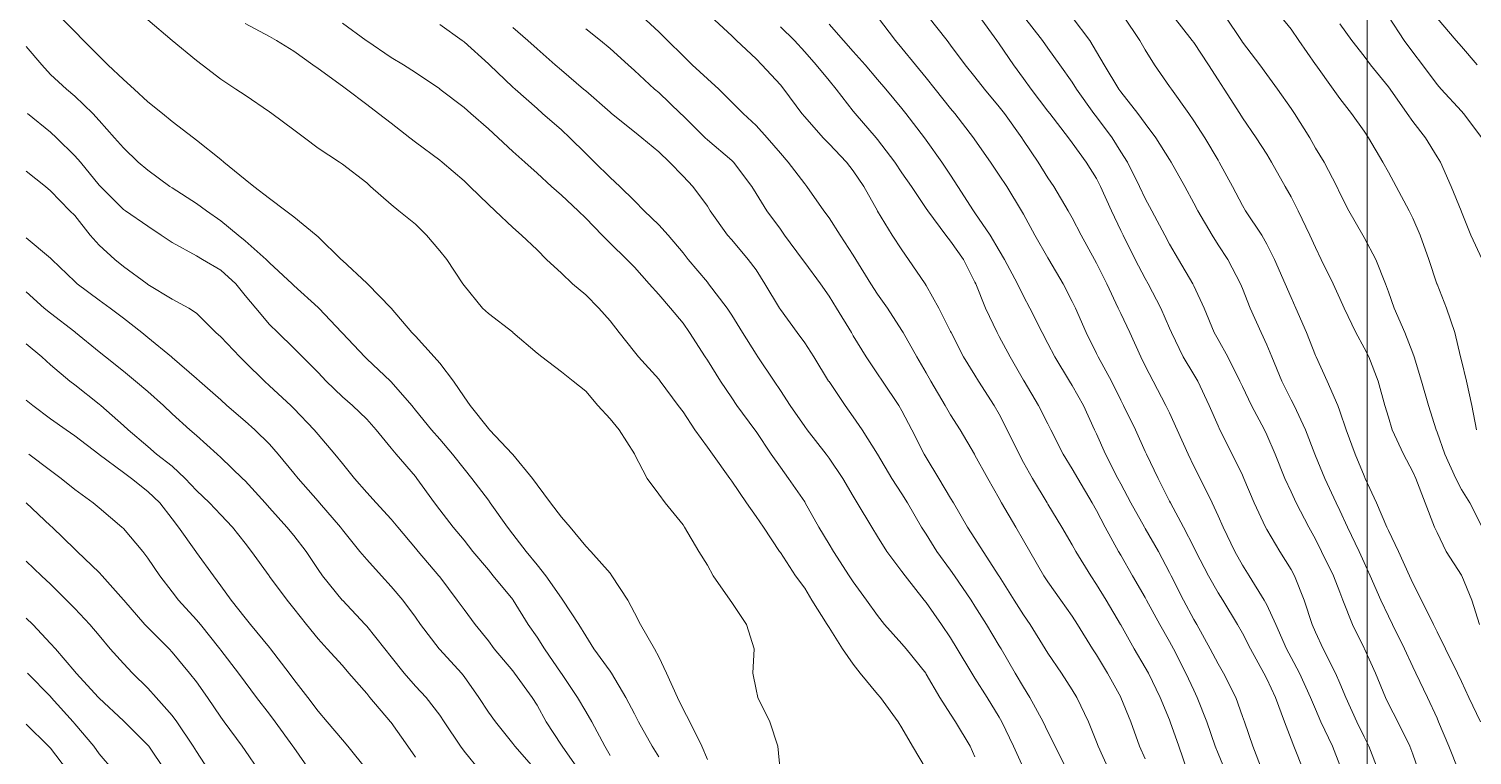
# Model space of a CAD drawing. Header units: centimetres. Extents: x 0 to 642158, y -847 to 649707.
# Drawn here: x 617139.3 to 617168.97, y 620635.06 to 620649.99 of the extents above; entities that cross this region are included whole.
import ezdxf

# ---------------------------------------------------------------- set-up
doc = ezdxf.new("R2010")
doc.units = ezdxf.units.CM
doc.header["$MEASUREMENT"] = 0
doc.layers.add('MEV_grille', color=254, linetype='Continuous', lineweight=9)
doc.layers.add('WAL_topographie 0.5', color=253, linetype='Continuous', lineweight=20)

# ---------------------------------------------------------------- blocks, each defined once
blk = doc.blocks.new('*U112')
at = {"layer": 'MEV_grille', "transparency": 33554687}
blk.add_lwpolyline([(0, 1825.476), (0, -1825.476)], dxfattribs=at)
blk = doc.blocks.new('*U113')
at = {"layer": 'MEV_grille', "color": 0, "linetype": 'ByBlock', "lineweight": -2, "transparency": 16777216}
blk.add_blockref('*U112', (1800, 0), dxfattribs=at)

msp = doc.modelspace()

# ---------------------------------------------------------------- linework, layer by layer
at = {"layer": 'WAL_topographie 0.5'}
for points in [[(617139.931, 620650.25), (617140.25, 620649.934), (617140.426, 620649.75), (617140.75, 620649.425), (617140.926, 620649.25), (617141.25, 620648.945), (617141.467, 620648.75), (617141.75, 620648.488), (617142.051, 620648.25), (617142.25, 620648.085), (617142.684, 620647.75), (617142.75, 620647.699), (617143.25, 620647.304), (617143.313, 620647.25), (617143.75, 620646.893), (617143.926, 620646.75), (617144.25, 620646.503), (617144.584, 620646.25), (617144.75, 620646.125), (617145.207, 620645.75), (617145.25, 620645.712), (617145.723, 620645.25), (617145.75, 620645.224), (617146.25, 620644.759), (617146.261, 620644.75), (617146.748, 620644.25), (617146.75, 620644.248), (617147.175, 620643.75), (617147.25, 620643.67), (617147.635, 620643.25), (617147.75, 620643.115), (617148.032, 620642.75), (617148.25, 620642.429), (617148.375, 620642.25), (617148.75, 620641.772), (617148.77, 620641.75), (617149.243, 620641.25), (617149.25, 620641.241), (617149.657, 620640.75), (617149.75, 620640.619), (617150.027, 620640.25), (617150.25, 620639.953), (617150.427, 620639.75), (617150.75, 620639.36), (617150.854, 620639.25), (617151.25, 620638.799), (617151.289, 620638.75), (617151.615, 620638.25), (617151.75, 620637.988), (617151.877, 620637.75), (617152.163, 620637.25), (617152.25, 620637.082), (617152.411, 620636.75), (617152.635, 620636.25), (617152.75, 620636.006), (617152.891, 620635.75), (617153.138, 620635.25), (617153.25, 620634.976)], [(617141.75, 620650.174), (617142.247, 620649.75), (617142.25, 620649.748), (617142.75, 620649.335), (617142.867, 620649.25), (617143.25, 620648.955), (617143.558, 620648.75), (617143.75, 620648.627), (617144.25, 620648.284), (617144.297, 620648.25), (617144.75, 620647.913), (617144.969, 620647.75), (617145.25, 620647.538), (617145.689, 620647.25), (617145.75, 620647.209), (617146.25, 620646.82), (617146.325, 620646.75), (617146.75, 620646.379), (617146.908, 620646.25), (617147.25, 620645.972), (617147.479, 620645.75), (617147.75, 620645.428), (617147.895, 620645.25), (617148.225, 620644.75), (617148.25, 620644.715), (617148.629, 620644.25), (617148.75, 620644.136), (617149.25, 620643.753), (617149.254, 620643.75), (617149.75, 620643.32), (617149.849, 620643.25), (617150.25, 620642.94), (617150.49, 620642.75), (617150.75, 620642.545), (617151.001, 620642.25), (617151.25, 620641.975), (617151.435, 620641.75), (617151.75, 620641.254), (617151.752, 620641.25), (617152.012, 620640.75), (617152.25, 620640.429), (617152.382, 620640.25), (617152.75, 620639.797), (617152.782, 620639.75), (617153.077, 620639.25), (617153.25, 620638.967), (617153.37, 620638.75), (617153.716, 620638.25), (617153.75, 620638.199), (617154.053, 620637.75), (617154.209, 620637.25), (617154.182, 620636.75), (617154.25, 620636.411), (617154.285, 620636.25), (617154.534, 620635.75), (617154.696, 620635.25), (617154.748, 620634.75)], [(617143.75, 620650.095), (617144.25, 620649.829), (617144.396, 620649.75), (617144.75, 620649.532), (617145.137, 620649.25), (617145.25, 620649.17), (617145.75, 620648.808), (617145.829, 620648.75), (617146.25, 620648.435), (617146.492, 620648.25), (617146.75, 620648.05), (617147.135, 620647.75), (617147.25, 620647.656), (617147.75, 620647.289), (617147.801, 620647.25), (617148.25, 620646.861), (617148.37, 620646.75), (617148.75, 620646.381), (617148.89, 620646.25), (617149.25, 620645.904), (617149.428, 620645.75), (617149.75, 620645.443), (617149.945, 620645.25), (617150.25, 620644.967), (617150.476, 620644.75), (617150.75, 620644.521), (617151.019, 620644.25), (617151.25, 620643.987), (617151.434, 620643.75), (617151.75, 620643.35), (617151.837, 620643.25), (617152.25, 620642.791), (617152.281, 620642.75), (617152.652, 620642.25), (617152.75, 620642.115), (617152.994, 620641.75), (617153.25, 620641.391), (617153.352, 620641.25), (617153.709, 620640.75), (617153.75, 620640.693), (617154.052, 620640.25), (617154.25, 620639.969), (617154.404, 620639.75), (617154.735, 620639.25), (617154.75, 620639.229), (617155.064, 620638.75), (617155.25, 620638.492), (617155.396, 620638.25), (617155.712, 620637.75), (617155.75, 620637.689), (617156.024, 620637.25), (617156.25, 620636.932), (617156.391, 620636.75), (617156.75, 620636.319), (617156.81, 620636.25), (617157.17, 620635.75), (617157.25, 620635.624), (617157.465, 620635.25), (617157.75, 620634.773)], [(617145.75, 620650.105), (617146.237, 620649.75), (617146.25, 620649.74), (617146.75, 620649.398), (617147.003, 620649.25), (617147.25, 620649.091), (617147.75, 620648.752), (617147.752, 620648.75), (617148.25, 620648.371), (617148.387, 620648.25), (617148.75, 620647.936), (617148.947, 620647.75), (617149.25, 620647.466), (617149.496, 620647.25), (617149.75, 620647.025), (617150.045, 620646.75), (617150.25, 620646.568), (617150.593, 620646.25), (617150.75, 620646.096), (617151.086, 620645.75), (617151.25, 620645.581), (617151.597, 620645.25), (617151.75, 620645.091), (617152.054, 620644.75), (617152.25, 620644.527), (617152.494, 620644.25), (617152.75, 620643.94), (617152.884, 620643.75), (617153.203, 620643.25), (617153.25, 620643.178), (617153.519, 620642.75), (617153.75, 620642.406), (617153.857, 620642.25), (617154.223, 620641.75), (617154.25, 620641.713), (617154.563, 620641.25), (617154.75, 620640.982), (617154.918, 620640.75), (617155.25, 620640.265), (617155.259, 620640.25), (617155.538, 620639.75), (617155.75, 620639.398), (617155.842, 620639.25), (617156.165, 620638.75), (617156.25, 620638.621), (617156.518, 620638.25), (617156.75, 620637.929), (617156.894, 620637.75), (617157.25, 620637.347), (617157.334, 620637.25), (617157.737, 620636.75), (617157.75, 620636.73), (617158.028, 620636.25), (617158.25, 620635.904), (617158.349, 620635.75), (617158.65, 620635.25), (617158.75, 620635.028)], [(617147.75, 620650.079), (617148.21, 620649.75), (617148.25, 620649.719), (617148.75, 620649.271), (617148.773, 620649.25), (617149.25, 620648.792), (617149.297, 620648.75), (617149.75, 620648.348), (617149.863, 620648.25), (617150.25, 620647.911), (617150.423, 620647.75), (617150.75, 620647.426), (617150.93, 620647.25), (617151.25, 620646.935), (617151.448, 620646.75), (617151.75, 620646.452), (617151.949, 620646.25), (617152.25, 620645.963), (617152.444, 620645.75), (617152.75, 620645.384), (617152.858, 620645.25), (617153.25, 620644.781), (617153.276, 620644.75), (617153.656, 620644.25), (617153.75, 620644.105), (617153.97, 620643.75), (617154.25, 620643.305), (617154.288, 620643.25), (617154.624, 620642.75), (617154.75, 620642.558), (617154.949, 620642.25), (617155.25, 620641.819), (617155.304, 620641.75), (617155.69, 620641.25), (617155.75, 620641.166), (617156.031, 620640.75), (617156.25, 620640.386), (617156.331, 620640.25), (617156.63, 620639.75), (617156.75, 620639.556), (617156.939, 620639.25), (617157.25, 620638.834), (617157.313, 620638.75), (617157.707, 620638.25), (617157.75, 620638.198), (617158.064, 620637.75), (617158.25, 620637.471), (617158.383, 620637.25), (617158.683, 620636.75), (617158.75, 620636.644), (617158.999, 620636.25), (617159.25, 620635.842), (617159.302, 620635.75), (617159.54, 620635.25), (617159.75, 620634.792)], [(617151.901, 620650.25), (617152.25, 620649.927), (617152.431, 620649.75), (617152.75, 620649.43), (617152.94, 620649.25), (617153.25, 620648.963), (617153.483, 620648.75), (617153.75, 620648.48), (617153.985, 620648.25), (617154.25, 620648.002), (617154.476, 620647.75), (617154.75, 620647.432), (617154.909, 620647.25), (617155.25, 620646.806), (617155.296, 620646.75), (617155.643, 620646.25), (617155.75, 620646.106), (617155.98, 620645.75), (617156.25, 620645.337), (617156.302, 620645.25), (617156.611, 620644.75), (617156.75, 620644.538), (617156.95, 620644.25), (617157.25, 620643.79), (617157.275, 620643.75), (617157.558, 620643.25), (617157.75, 620642.919), (617157.846, 620642.75), (617158.14, 620642.25), (617158.25, 620642.055), (617158.443, 620641.75), (617158.738, 620641.25), (617158.75, 620641.23), (617159.012, 620640.75), (617159.25, 620640.335), (617159.297, 620640.25), (617159.593, 620639.75), (617159.75, 620639.474), (617159.875, 620639.25), (617160.164, 620638.75), (617160.25, 620638.621), (617160.513, 620638.25), (617160.75, 620637.916), (617160.856, 620637.75), (617161.166, 620637.25), (617161.25, 620637.122), (617161.475, 620636.75), (617161.75, 620636.252), (617161.751, 620636.25), (617161.954, 620635.75), (617162.135, 620635.25), (617162.25, 620634.986)], [(617153.313, 620650.25), (617153.75, 620649.845), (617153.846, 620649.75), (617154.25, 620649.371), (617154.37, 620649.25), (617154.75, 620648.84), (617154.821, 620648.75), (617155.193, 620648.25), (617155.25, 620648.181), (617155.628, 620647.75), (617155.75, 620647.622), (617156.109, 620647.25), (617156.25, 620647.07), (617156.469, 620646.75), (617156.745, 620646.25), (617156.75, 620646.241), (617157.046, 620645.75), (617157.25, 620645.444), (617157.387, 620645.25), (617157.725, 620644.75), (617157.75, 620644.711), (617158.008, 620644.25), (617158.25, 620643.768), (617158.258, 620643.75), (617158.512, 620643.25), (617158.75, 620642.873), (617158.826, 620642.75), (617159.146, 620642.25), (617159.25, 620642.07), (617159.415, 620641.75), (617159.662, 620641.25), (617159.75, 620641.079), (617159.931, 620640.75), (617160.233, 620640.25), (617160.25, 620640.222), (617160.533, 620639.75), (617160.75, 620639.385), (617160.826, 620639.25), (617161.131, 620638.75), (617161.25, 620638.569), (617161.446, 620638.25), (617161.744, 620637.75), (617161.75, 620637.739), (617162.026, 620637.25), (617162.25, 620636.867), (617162.314, 620636.75), (617162.559, 620636.25), (617162.75, 620635.79), (617162.766, 620635.75), (617162.941, 620635.25), (617163.111, 620634.75)], [(617155.75, 620650.083), (617156.049, 620649.75), (617156.25, 620649.523), (617156.494, 620649.25), (617156.75, 620648.944), (617156.918, 620648.75), (617157.25, 620648.348), (617157.329, 620648.25), (617157.711, 620647.75), (617157.75, 620647.697), (617158.071, 620647.25), (617158.25, 620646.978), (617158.397, 620646.75), (617158.717, 620646.25), (617158.75, 620646.206), (617159.061, 620645.75), (617159.25, 620645.433), (617159.358, 620645.25), (617159.623, 620644.75), (617159.75, 620644.493), (617159.879, 620644.25), (617160.129, 620643.75), (617160.25, 620643.521), (617160.389, 620643.25), (617160.693, 620642.75), (617160.75, 620642.657), (617160.98, 620642.25), (617161.209, 620641.75), (617161.25, 620641.664), (617161.435, 620641.25), (617161.689, 620640.75), (617161.75, 620640.636), (617161.955, 620640.25), (617162.234, 620639.75), (617162.25, 620639.723), (617162.526, 620639.25), (617162.75, 620638.817), (617162.783, 620638.75), (617163.036, 620638.25), (617163.25, 620637.853), (617163.309, 620637.75), (617163.584, 620637.25), (617163.75, 620636.939), (617163.859, 620636.75), (617164.11, 620636.25), (617164.25, 620635.86), (617164.29, 620635.75), (617164.46, 620635.25), (617164.654, 620634.75)], [(617156.75, 620650.232), (617157.114, 620649.75), (617157.25, 620649.592), (617157.525, 620649.25), (617157.75, 620648.978), (617157.932, 620648.75), (617158.25, 620648.354), (617158.337, 620648.25), (617158.719, 620647.75), (617158.75, 620647.704), (617159.067, 620647.25), (617159.25, 620646.984), (617159.405, 620646.75), (617159.71, 620646.25), (617159.75, 620646.18), (617159.984, 620645.75), (617160.25, 620645.282), (617160.268, 620645.25), (617160.563, 620644.75), (617160.75, 620644.384), (617160.814, 620644.25), (617161.037, 620643.75), (617161.25, 620643.319), (617161.284, 620643.25), (617161.555, 620642.75), (617161.75, 620642.36), (617161.805, 620642.25), (617162.047, 620641.75), (617162.25, 620641.302), (617162.274, 620641.25), (617162.513, 620640.75), (617162.75, 620640.283), (617162.767, 620640.25), (617163.037, 620639.75), (617163.25, 620639.338), (617163.293, 620639.25), (617163.551, 620638.75), (617163.75, 620638.399), (617163.842, 620638.25), (617164.145, 620637.75), (617164.25, 620637.567), (617164.416, 620637.25), (617164.689, 620636.75), (617164.75, 620636.628), (617164.926, 620636.25), (617165.115, 620635.75), (617165.25, 620635.393), (617165.305, 620635.25), (617165.506, 620634.75)], [(617157.78, 620650.25), (617158.176, 620649.75), (617158.25, 620649.652), (617158.55, 620649.25), (617158.75, 620649.002), (617158.946, 620648.75), (617159.25, 620648.385), (617159.354, 620648.25), (617159.713, 620647.75), (617159.75, 620647.695), (617160.048, 620647.25), (617160.25, 620646.927), (617160.369, 620646.75), (617160.667, 620646.25), (617160.75, 620646.101), (617160.935, 620645.75), (617161.209, 620645.25), (617161.25, 620645.175), (617161.46, 620644.75), (617161.697, 620644.25), (617161.75, 620644.138), (617161.933, 620643.75), (617162.16, 620643.25), (617162.25, 620643.066), (617162.41, 620642.75), (617162.676, 620642.25), (617162.75, 620642.094), (617162.906, 620641.75), (617163.131, 620641.25), (617163.25, 620641.001), (617163.378, 620640.75), (617163.626, 620640.25), (617163.75, 620639.978), (617163.851, 620639.75), (617164.09, 620639.25), (617164.25, 620638.968), (617164.388, 620638.75), (617164.696, 620638.25), (617164.75, 620638.15), (617164.934, 620637.75), (617165.156, 620637.25), (617165.25, 620637.069), (617165.418, 620636.75), (617165.648, 620636.25), (617165.75, 620636.008), (617165.861, 620635.75), (617166.096, 620635.25), (617166.25, 620634.854)], [(617158.84, 620650.25), (617159.197, 620649.75), (617159.25, 620649.677), (617159.544, 620649.25), (617159.75, 620648.967), (617159.908, 620648.75), (617160.25, 620648.298), (617160.287, 620648.25), (617160.674, 620647.75), (617160.75, 620647.648), (617161.038, 620647.25), (617161.25, 620646.91), (617161.333, 620646.75), (617161.559, 620646.25), (617161.75, 620645.847), (617161.796, 620645.75), (617162.044, 620645.25), (617162.25, 620644.855), (617162.309, 620644.75), (617162.572, 620644.25), (617162.75, 620643.839), (617162.788, 620643.75), (617163.032, 620643.25), (617163.25, 620642.883), (617163.328, 620642.75), (617163.563, 620642.25), (617163.75, 620641.828), (617163.786, 620641.75), (617164.04, 620641.25), (617164.25, 620640.818), (617164.28, 620640.75), (617164.491, 620640.25), (617164.723, 620639.75), (617164.75, 620639.702), (617165.017, 620639.25), (617165.25, 620638.879), (617165.32, 620638.75), (617165.517, 620638.25), (617165.681, 620637.75), (617165.75, 620637.589), (617165.908, 620637.25), (617166.164, 620636.75), (617166.25, 620636.539), (617166.372, 620636.25), (617166.598, 620635.75), (617166.75, 620635.439), (617166.848, 620635.25), (617167.039, 620634.75)], [(617159.751, 620650.25), (617160.137, 620649.75), (617160.25, 620649.593), (617160.492, 620649.25), (617160.75, 620648.89), (617160.84, 620648.75), (617161.194, 620648.25), (617161.25, 620648.176), (617161.567, 620647.75), (617161.75, 620647.463), (617161.883, 620647.25), (617162.132, 620646.75), (617162.25, 620646.502), (617162.386, 620646.25), (617162.65, 620645.75), (617162.75, 620645.566), (617162.935, 620645.25), (617163.228, 620644.75), (617163.25, 620644.704), (617163.464, 620644.25), (617163.67, 620643.75), (617163.75, 620643.604), (617163.945, 620643.25), (617164.195, 620642.75), (617164.25, 620642.635), (617164.437, 620642.25), (617164.701, 620641.75), (617164.75, 620641.642), (617164.918, 620641.25), (617165.122, 620640.75), (617165.25, 620640.474), (617165.354, 620640.25), (617165.61, 620639.75), (617165.75, 620639.499), (617165.875, 620639.25), (617166.117, 620638.75), (617166.25, 620638.41), (617166.315, 620638.25), (617166.513, 620637.75), (617166.75, 620637.261), (617166.755, 620637.25), (617166.984, 620636.75), (617167.186, 620636.25), (617167.25, 620636.12), (617167.44, 620635.75), (617167.686, 620635.25), (617167.75, 620635.08), (617167.87, 620634.75)], [(617160.75, 620650.23), (617161.108, 620649.75), (617161.25, 620649.516), (617161.409, 620649.25), (617161.71, 620648.75), (617161.75, 620648.693), (617162.096, 620648.25), (617162.25, 620648.042), (617162.47, 620647.75), (617162.75, 620647.304), (617162.784, 620647.25), (617163.061, 620646.75), (617163.25, 620646.403), (617163.33, 620646.25), (617163.623, 620645.75), (617163.75, 620645.552), (617163.948, 620645.25), (617164.21, 620644.75), (617164.25, 620644.651), (617164.409, 620644.25), (617164.633, 620643.75), (617164.75, 620643.491), (617164.852, 620643.25), (617165.057, 620642.75), (617165.25, 620642.365), (617165.309, 620642.25), (617165.544, 620641.75), (617165.734, 620641.25), (617165.75, 620641.212), (617165.941, 620640.75), (617166.172, 620640.25), (617166.25, 620640.087), (617166.411, 620639.75), (617166.645, 620639.25), (617166.75, 620639.023), (617166.875, 620638.75), (617167.094, 620638.25), (617167.25, 620637.916), (617167.332, 620637.75), (617167.581, 620637.25), (617167.75, 620636.878), (617167.814, 620636.75), (617168.055, 620636.25), (617168.25, 620635.82), (617168.28, 620635.75), (617168.49, 620635.25), (617168.691, 620634.75)], [(617161.801, 620650.25), (617162.136, 620649.75), (617162.25, 620649.556), (617162.443, 620649.25), (617162.75, 620648.804), (617162.787, 620648.75), (617163.143, 620648.25), (617163.25, 620648.099), (617163.477, 620647.75), (617163.75, 620647.287), (617163.773, 620647.25), (617164.044, 620646.75), (617164.25, 620646.359), (617164.313, 620646.25), (617164.646, 620645.75), (617164.75, 620645.566), (617164.909, 620645.25), (617165.126, 620644.75), (617165.25, 620644.466), (617165.349, 620644.25), (617165.566, 620643.75), (617165.75, 620643.277), (617165.761, 620643.25), (617165.992, 620642.75), (617166.21, 620642.25), (617166.25, 620642.133), (617166.383, 620641.75), (617166.567, 620641.25), (617166.75, 620640.799), (617166.773, 620640.75), (617167.006, 620640.25), (617167.217, 620639.75), (617167.25, 620639.677), (617167.457, 620639.25), (617167.68, 620638.75), (617167.75, 620638.597), (617167.932, 620638.25), (617168.173, 620637.75), (617168.25, 620637.598), (617168.422, 620637.25), (617168.669, 620636.75), (617168.75, 620636.578), (617168.905, 620636.25), (617169.143, 620635.75)], [(617162.822, 620650.25), (617163.218, 620649.75), (617163.25, 620649.705), (617163.552, 620649.25), (617163.75, 620648.941), (617163.873, 620648.75), (617164.194, 620648.25), (617164.25, 620648.161), (617164.53, 620647.75), (617164.75, 620647.413), (617164.846, 620647.25), (617165.127, 620646.75), (617165.25, 620646.534), (617165.396, 620646.25), (617165.633, 620645.75), (617165.75, 620645.491), (617165.868, 620645.25), (617166.11, 620644.75), (617166.25, 620644.449), (617166.342, 620644.25), (617166.581, 620643.75), (617166.75, 620643.43), (617166.846, 620643.25), (617167.038, 620642.75), (617167.173, 620642.25), (617167.25, 620642.006), (617167.329, 620641.75), (617167.556, 620641.25), (617167.75, 620640.882), (617167.809, 620640.75), (617168.002, 620640.25), (617168.198, 620639.75), (617168.25, 620639.639), (617168.439, 620639.25), (617168.75, 620638.76), (617168.756, 620638.75), (617168.96, 620638.25), (617169.124, 620637.75)], [(617163.891, 620650.25), (617164.228, 620649.75), (617164.25, 620649.717), (617164.607, 620649.25), (617164.75, 620649.051), (617164.967, 620648.75), (617165.25, 620648.352), (617165.32, 620648.25), (617165.631, 620647.75), (617165.75, 620647.538), (617165.929, 620647.25), (617166.186, 620646.75), (617166.25, 620646.609), (617166.435, 620646.25), (617166.721, 620645.75), (617166.75, 620645.698), (617166.992, 620645.25), (617167.188, 620644.75), (617167.25, 620644.582), (617167.365, 620644.25), (617167.583, 620643.75), (617167.75, 620643.323), (617167.777, 620643.25), (617167.93, 620642.75), (617168.076, 620642.25), (617168.231, 620641.75), (617168.25, 620641.702), (617168.408, 620641.25), (617168.633, 620640.75), (617168.75, 620640.524), (617168.923, 620640.25), (617169.179, 620639.75)], [(617165.031, 620650.25), (617165.25, 620649.978), (617165.409, 620649.75), (617165.75, 620649.256), (617165.754, 620649.25), (617166.112, 620648.75), (617166.25, 620648.558), (617166.49, 620648.25), (617166.75, 620647.885), (617166.841, 620647.75), (617167.137, 620647.25), (617167.25, 620647.045), (617167.406, 620646.75), (617167.674, 620646.25), (617167.75, 620646.097), (617167.903, 620645.75), (617168.078, 620645.25), (617168.246, 620644.75), (617168.25, 620644.739), (617168.445, 620644.25), (617168.617, 620643.75), (617168.73, 620643.25), (617168.75, 620643.17), (617168.855, 620642.75), (617168.961, 620642.25), (617169.056, 620641.75)], [(617166.25, 620650.09), (617166.494, 620649.75), (617166.75, 620649.426), (617166.883, 620649.25), (617167.25, 620648.797), (617167.285, 620648.75), (617167.634, 620648.25), (617167.75, 620648.084), (617168.008, 620647.75), (617168.25, 620647.357), (617168.317, 620647.25), (617168.536, 620646.75), (617168.742, 620646.25), (617168.75, 620646.23), (617168.945, 620645.75), (617169.176, 620645.25)], [(617167.25, 620650.238), (617167.573, 620649.75), (617167.75, 620649.505), (617167.946, 620649.25), (617168.25, 620648.841), (617168.33, 620648.75), (617168.75, 620648.294), (617168.79, 620648.25), (617169.171, 620647.75)], [(617168.25, 620650.21), (617168.639, 620649.75), (617168.75, 620649.626), (617169.072, 620649.25)], [(617149.25, 620650.016), (617149.558, 620649.75), (617149.75, 620649.577), (617150.123, 620649.25), (617150.25, 620649.14), (617150.707, 620648.75), (617150.75, 620648.713), (617151.25, 620648.275), (617151.281, 620648.25), (617151.75, 620647.872), (617151.904, 620647.75), (617152.25, 620647.459), (617152.474, 620647.25), (617152.75, 620646.961), (617152.95, 620646.75), (617153.25, 620646.344), (617153.309, 620646.25), (617153.665, 620645.75), (617153.75, 620645.65), (617154.09, 620645.25), (617154.25, 620645.033), (617154.433, 620644.75), (617154.732, 620644.25), (617154.75, 620644.222), (617155.095, 620643.75), (617155.25, 620643.537), (617155.435, 620643.25), (617155.741, 620642.75), (617155.75, 620642.738), (617156.081, 620642.25), (617156.25, 620642.018), (617156.432, 620641.75), (617156.75, 620641.25), (617156.75, 620641.25), (617157.044, 620640.75), (617157.25, 620640.43), (617157.363, 620640.25), (617157.654, 620639.75), (617157.75, 620639.601), (617157.966, 620639.25), (617158.25, 620638.863), (617158.331, 620638.75), (617158.672, 620638.25), (617158.75, 620638.125), (617158.984, 620637.75), (617159.25, 620637.311), (617159.286, 620637.25), (617159.577, 620636.75), (617159.75, 620636.46), (617159.881, 620636.25), (617160.15, 620635.75), (617160.25, 620635.544), (617160.396, 620635.25), (617160.646, 620634.75)], [(617150.75, 620649.989), (617151.054, 620649.75), (617151.25, 620649.584), (617151.62, 620649.25), (617151.75, 620649.134), (617152.164, 620648.75), (617152.25, 620648.678), (617152.695, 620648.25), (617152.75, 620648.198), (617153.205, 620647.75), (617153.25, 620647.709), (617153.75, 620647.284), (617153.784, 620647.25), (617154.161, 620646.75), (617154.25, 620646.604), (617154.469, 620646.25), (617154.75, 620645.868), (617154.836, 620645.75), (617155.205, 620645.25), (617155.25, 620645.185), (617155.573, 620644.75), (617155.75, 620644.495), (617155.905, 620644.25), (617156.21, 620643.75), (617156.25, 620643.682), (617156.516, 620643.25), (617156.75, 620642.901), (617156.848, 620642.75), (617157.182, 620642.25), (617157.25, 620642.137), (617157.453, 620641.75), (617157.708, 620641.25), (617157.75, 620641.18), (617158.006, 620640.75), (617158.25, 620640.345), (617158.31, 620640.25), (617158.599, 620639.75), (617158.75, 620639.514), (617158.922, 620639.25), (617159.243, 620638.75), (617159.25, 620638.739), (617159.556, 620638.25), (617159.75, 620637.944), (617159.883, 620637.75), (617160.194, 620637.25), (617160.25, 620637.16), (617160.529, 620636.75), (617160.75, 620636.408), (617160.845, 620636.25), (617161.086, 620635.75), (617161.25, 620635.334), (617161.28, 620635.25), (617161.509, 620634.75)], [(617154.75, 620650.032), (617155.038, 620649.75), (617155.25, 620649.518), (617155.486, 620649.25), (617155.75, 620648.927), (617155.895, 620648.75), (617156.25, 620648.296), (617156.286, 620648.25), (617156.718, 620647.75), (617156.75, 620647.713), (617157.104, 620647.25), (617157.25, 620647.029), (617157.446, 620646.75), (617157.75, 620646.298), (617157.782, 620646.25), (617158.15, 620645.75), (617158.25, 620645.622), (617158.515, 620645.25), (617158.75, 620644.785), (617158.766, 620644.75), (617158.967, 620644.25), (617159.207, 620643.75), (617159.25, 620643.668), (617159.471, 620643.25), (617159.75, 620642.77), (617159.762, 620642.75), (617160.056, 620642.25), (617160.25, 620641.868), (617160.31, 620641.75), (617160.565, 620641.25), (617160.75, 620640.949), (617160.862, 620640.75), (617161.159, 620640.25), (617161.25, 620640.089), (617161.426, 620639.75), (617161.703, 620639.25), (617161.75, 620639.169), (617161.989, 620638.75), (617162.25, 620638.301), (617162.277, 620638.25), (617162.552, 620637.75), (617162.75, 620637.395), (617162.828, 620637.25), (617163.083, 620636.75), (617163.25, 620636.396), (617163.321, 620636.25), (617163.517, 620635.75), (617163.69, 620635.25), (617163.75, 620635.098), (617163.891, 620634.75)], [(617139.25, 620649.627), (617139.57, 620649.25), (617139.75, 620649.048), (617140.08, 620648.75), (617140.25, 620648.605), (617140.621, 620648.25), (617140.75, 620648.104), (617141.064, 620647.75), (617141.25, 620647.544), (617141.549, 620647.25), (617141.75, 620647.081), (617142.201, 620646.75), (617142.25, 620646.719), (617142.75, 620646.399), (617142.956, 620646.25), (617143.25, 620646.039), (617143.603, 620645.75), (617143.75, 620645.634), (617144.178, 620645.25), (617144.25, 620645.179), (617144.714, 620644.75), (617144.75, 620644.716), (617145.25, 620644.262), (617145.262, 620644.25), (617145.738, 620643.75), (617145.75, 620643.737), (617146.207, 620643.25), (617146.25, 620643.209), (617146.734, 620642.75), (617146.75, 620642.734), (617147.172, 620642.25), (617147.25, 620642.153), (617147.581, 620641.75), (617147.75, 620641.555), (617148.009, 620641.25), (617148.25, 620640.947), (617148.411, 620640.75), (617148.75, 620640.3), (617148.788, 620640.25), (617149.142, 620639.75), (617149.25, 620639.607), (617149.527, 620639.25), (617149.75, 620638.972), (617149.927, 620638.75), (617150.25, 620638.286), (617150.277, 620638.25), (617150.605, 620637.75), (617150.75, 620637.514), (617150.918, 620637.25), (617151.25, 620636.789), (617151.276, 620636.75), (617151.577, 620636.25), (617151.75, 620635.912), (617151.833, 620635.75), (617152.113, 620635.25), (617152.25, 620635.026)], [(617139.274, 620648.25), (617139.75, 620647.866), (617139.872, 620647.75), (617140.25, 620647.38), (617140.363, 620647.25), (617140.75, 620646.774), (617140.773, 620646.75), (617141.25, 620646.275), (617141.286, 620646.25), (617141.75, 620645.932), (617142.022, 620645.75), (617142.25, 620645.595), (617142.75, 620645.326), (617142.873, 620645.25), (617143.25, 620645.027), (617143.558, 620644.75), (617143.75, 620644.509), (617143.967, 620644.25), (617144.25, 620643.913), (617144.42, 620643.75), (617144.75, 620643.429), (617144.929, 620643.25), (617145.25, 620642.923), (617145.413, 620642.75), (617145.75, 620642.429), (617145.955, 620642.25), (617146.25, 620641.97), (617146.443, 620641.75), (617146.75, 620641.374), (617146.852, 620641.25), (617147.25, 620640.786), (617147.279, 620640.75), (617147.641, 620640.25), (617147.75, 620640.105), (617148.024, 620639.75), (617148.25, 620639.481), (617148.432, 620639.25), (617148.75, 620638.87), (617148.849, 620638.75), (617149.25, 620638.258), (617149.256, 620638.25), (617149.564, 620637.75), (617149.75, 620637.485), (617149.905, 620637.25), (617150.243, 620636.75), (617150.25, 620636.739), (617150.579, 620636.25), (617150.75, 620635.959), (617150.875, 620635.75), (617151.145, 620635.25), (617151.25, 620635.054)], [(617139.25, 620647.065), (617139.647, 620646.75), (617139.75, 620646.662), (617140.143, 620646.25), (617140.25, 620646.15), (617140.565, 620645.75), (617140.75, 620645.543), (617141.067, 620645.25), (617141.25, 620645.105), (617141.732, 620644.75), (617141.75, 620644.737), (617142.25, 620644.432), (617142.588, 620644.25), (617142.75, 620644.142), (617143.146, 620643.75), (617143.25, 620643.66), (617143.637, 620643.25), (617143.75, 620643.139), (617144.146, 620642.75), (617144.25, 620642.655), (617144.687, 620642.25), (617144.75, 620642.187), (617145.168, 620641.75), (617145.25, 620641.651), (617145.593, 620641.25), (617145.75, 620641.056), (617145.994, 620640.75), (617146.25, 620640.461), (617146.444, 620640.25), (617146.75, 620639.913), (617146.886, 620639.75), (617147.25, 620639.317), (617147.306, 620639.25), (617147.732, 620638.75), (617147.75, 620638.726), (617148.108, 620638.25), (617148.25, 620638.053), (617148.48, 620637.75), (617148.75, 620637.41), (617148.869, 620637.25), (617149.25, 620636.796), (617149.287, 620636.75), (617149.647, 620636.25), (617149.75, 620636.087), (617149.933, 620635.75), (617150.25, 620635.27), (617150.263, 620635.25), (617150.614, 620634.75)], [(617139.25, 620645.696), (617139.75, 620645.275), (617139.776, 620645.25), (617140.25, 620644.794), (617140.299, 620644.75), (617140.75, 620644.411), (617140.971, 620644.25), (617141.25, 620644.042), (617141.622, 620643.75), (617141.75, 620643.646), (617142.233, 620643.25), (617142.25, 620643.235), (617142.75, 620642.802), (617142.808, 620642.75), (617143.25, 620642.361), (617143.374, 620642.25), (617143.75, 620641.929), (617143.947, 620641.75), (617144.25, 620641.452), (617144.428, 620641.25), (617144.75, 620640.855), (617144.836, 620640.75), (617145.25, 620640.284), (617145.28, 620640.25), (617145.708, 620639.75), (617145.75, 620639.692), (617146.106, 620639.25), (617146.25, 620639.082), (617146.55, 620638.75), (617146.75, 620638.531), (617146.988, 620638.25), (617147.25, 620637.899), (617147.355, 620637.75), (617147.738, 620637.25), (617147.75, 620637.237), (617148.193, 620636.75), (617148.25, 620636.678), (617148.553, 620636.25), (617148.75, 620635.948), (617148.894, 620635.75), (617149.25, 620635.305), (617149.29, 620635.25), (617149.728, 620634.75)], [(617139.25, 620644.582), (617139.62, 620644.25), (617139.75, 620644.142), (617140.25, 620643.759), (617140.261, 620643.75), (617140.75, 620643.35), (617140.877, 620643.25), (617141.25, 620642.951), (617141.493, 620642.75), (617141.75, 620642.536), (617142.069, 620642.25), (617142.25, 620642.078), (617142.615, 620641.75), (617142.75, 620641.631), (617143.174, 620641.25), (617143.25, 620641.177), (617143.693, 620640.75), (617143.75, 620640.697), (617144.16, 620640.25), (617144.25, 620640.146), (617144.606, 620639.75), (617144.75, 620639.574), (617145.003, 620639.25), (617145.25, 620638.876), (617145.337, 620638.75), (617145.746, 620638.25), (617145.75, 620638.245), (617146.218, 620637.75), (617146.25, 620637.715), (617146.622, 620637.25), (617146.75, 620637.086), (617147.016, 620636.75), (617147.25, 620636.481), (617147.467, 620636.25), (617147.75, 620635.884), (617147.839, 620635.75), (617148.172, 620635.25), (617148.25, 620635.148), (617148.572, 620634.75)], [(617139.25, 620643.518), (617139.567, 620643.25), (617139.75, 620643.086), (617140.145, 620642.75), (617140.25, 620642.67), (617140.75, 620642.277), (617140.782, 620642.25), (617141.25, 620641.837), (617141.346, 620641.75), (617141.75, 620641.404), (617141.925, 620641.25), (617142.25, 620640.998), (617142.519, 620640.75), (617142.75, 620640.504), (617143.016, 620640.25), (617143.25, 620640.002), (617143.492, 620639.75), (617143.75, 620639.419), (617143.878, 620639.25), (617144.24, 620638.75), (617144.25, 620638.737), (617144.612, 620638.25), (617144.75, 620638.075), (617145.007, 620637.75), (617145.25, 620637.455), (617145.437, 620637.25), (617145.75, 620636.902), (617145.882, 620636.75), (617146.25, 620636.327), (617146.312, 620636.25), (617146.738, 620635.75), (617146.75, 620635.734), (617147.095, 620635.25), (617147.25, 620635.024)], [(617139.25, 620642.359), (617139.383, 620642.25), (617139.75, 620641.974), (617140.067, 620641.75), (617140.25, 620641.621), (617140.741, 620641.25), (617140.75, 620641.244), (617141.25, 620640.871), (617141.414, 620640.75), (617141.75, 620640.481), (617141.996, 620640.25), (617142.25, 620639.919), (617142.379, 620639.75), (617142.733, 620639.25), (617142.75, 620639.226), (617143.098, 620638.75), (617143.25, 620638.541), (617143.463, 620638.25), (617143.75, 620637.885), (617143.86, 620637.75), (617144.25, 620637.273), (617144.268, 620637.25), (617144.654, 620636.75), (617144.75, 620636.617), (617145.037, 620636.25), (617145.25, 620635.968), (617145.437, 620635.75), (617145.75, 620635.376), (617145.859, 620635.25), (617146.25, 620634.763)], [(617139.302, 620641.25), (617139.75, 620640.911), (617139.969, 620640.75), (617140.25, 620640.521), (617140.625, 620640.25), (617140.75, 620640.148), (617141.216, 620639.75), (617141.25, 620639.719), (617141.644, 620639.25), (617141.75, 620639.11), (617141.994, 620638.75), (617142.25, 620638.416), (617142.378, 620638.25), (617142.75, 620637.846), (617142.828, 620637.75), (617143.228, 620637.25), (617143.25, 620637.221), (617143.613, 620636.75), (617143.75, 620636.563), (617143.984, 620636.25), (617144.25, 620635.903), (617144.363, 620635.75), (617144.729, 620635.25), (617144.75, 620635.22), (617145.081, 620634.75)], [(617139.25, 620640.246), (617139.75, 620639.776), (617139.779, 620639.75), (617140.25, 620639.293), (617140.297, 620639.25), (617140.75, 620638.815), (617140.813, 620638.75), (617141.25, 620638.257), (617141.255, 620638.25), (617141.69, 620637.75), (617141.75, 620637.684), (617142.184, 620637.25), (617142.25, 620637.179), (617142.607, 620636.75), (617142.75, 620636.566), (617142.973, 620636.25), (617143.25, 620635.842), (617143.317, 620635.75), (617143.688, 620635.25), (617143.75, 620635.158), (617144.03, 620634.75)], [(617139.25, 620639.051), (617139.563, 620638.75), (617139.75, 620638.573), (617140.077, 620638.25), (617140.25, 620638.074), (617140.553, 620637.75), (617140.75, 620637.519), (617140.976, 620637.25), (617141.25, 620636.947), (617141.435, 620636.75), (617141.75, 620636.437), (617141.923, 620636.25), (617142.25, 620635.875), (617142.342, 620635.75), (617142.679, 620635.25), (617142.75, 620635.137), (617143.005, 620634.75)], [(617139.25, 620637.875), (617139.382, 620637.75), (617139.75, 620637.36), (617139.849, 620637.25), (617140.25, 620636.782), (617140.278, 620636.75), (617140.737, 620636.25), (617140.75, 620636.236), (617141.25, 620635.767), (617141.268, 620635.75), (617141.75, 620635.27), (617141.766, 620635.25), (617142.105, 620634.75)], [(617139.275, 620636.75), (617139.75, 620636.265), (617139.764, 620636.25), (617140.212, 620635.75), (617140.25, 620635.705), (617140.639, 620635.25), (617140.75, 620635.093), (617141.042, 620634.75)], [(617139.25, 620635.7), (617139.707, 620635.25), (617139.75, 620635.208), (617140.095, 620634.75)]]:
    msp.add_lwpolyline(points, dxfattribs=at)

# ---------------------------------------------------------------- block references
at = {"layer": 'MEV_grille', "transparency": 33554687}
msp.add_blockref('*U113', (615366.814, 620593.644), dxfattribs=at)

doc.saveas('drawing.dxf')
